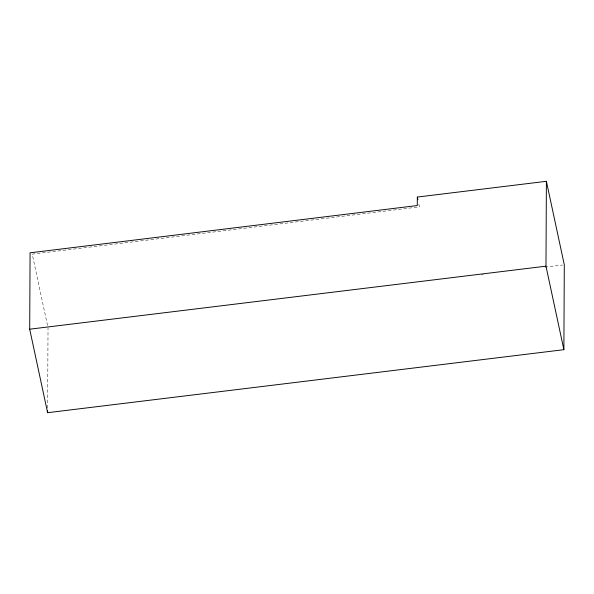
<?xml version="1.0" encoding="UTF-8"?>
<svg xmlns="http://www.w3.org/2000/svg" width="594" height="594" viewBox="0 0 594 594"><rect width="100%" height="100%" fill="white"/><g stroke="black" fill="none" stroke-linecap="round" stroke-linejoin="round"><path stroke-width="0.45" stroke-dasharray="2.97 2.23" d="M47.624 408.085L48.025 327.829M481.474 274.918L483.316 274.695M544.973 267.166L562.459 265.035M418.859 204.202L419.431 206.883L32.224 254.143L47.639 326.032"/><path stroke-width="0.89" d="M29.7 329.195L30.079 252.806L417.285 205.546L417.33 197.059L546.398 181.304L564.3 264.805L563.877 349.68L47.602 412.696L29.7 329.195L545.975 266.171L546.398 181.304M47.602 412.696L47.609 410.855M545.975 266.171L563.877 349.68M417.33 197.059L417.901 199.74"/></g></svg>
